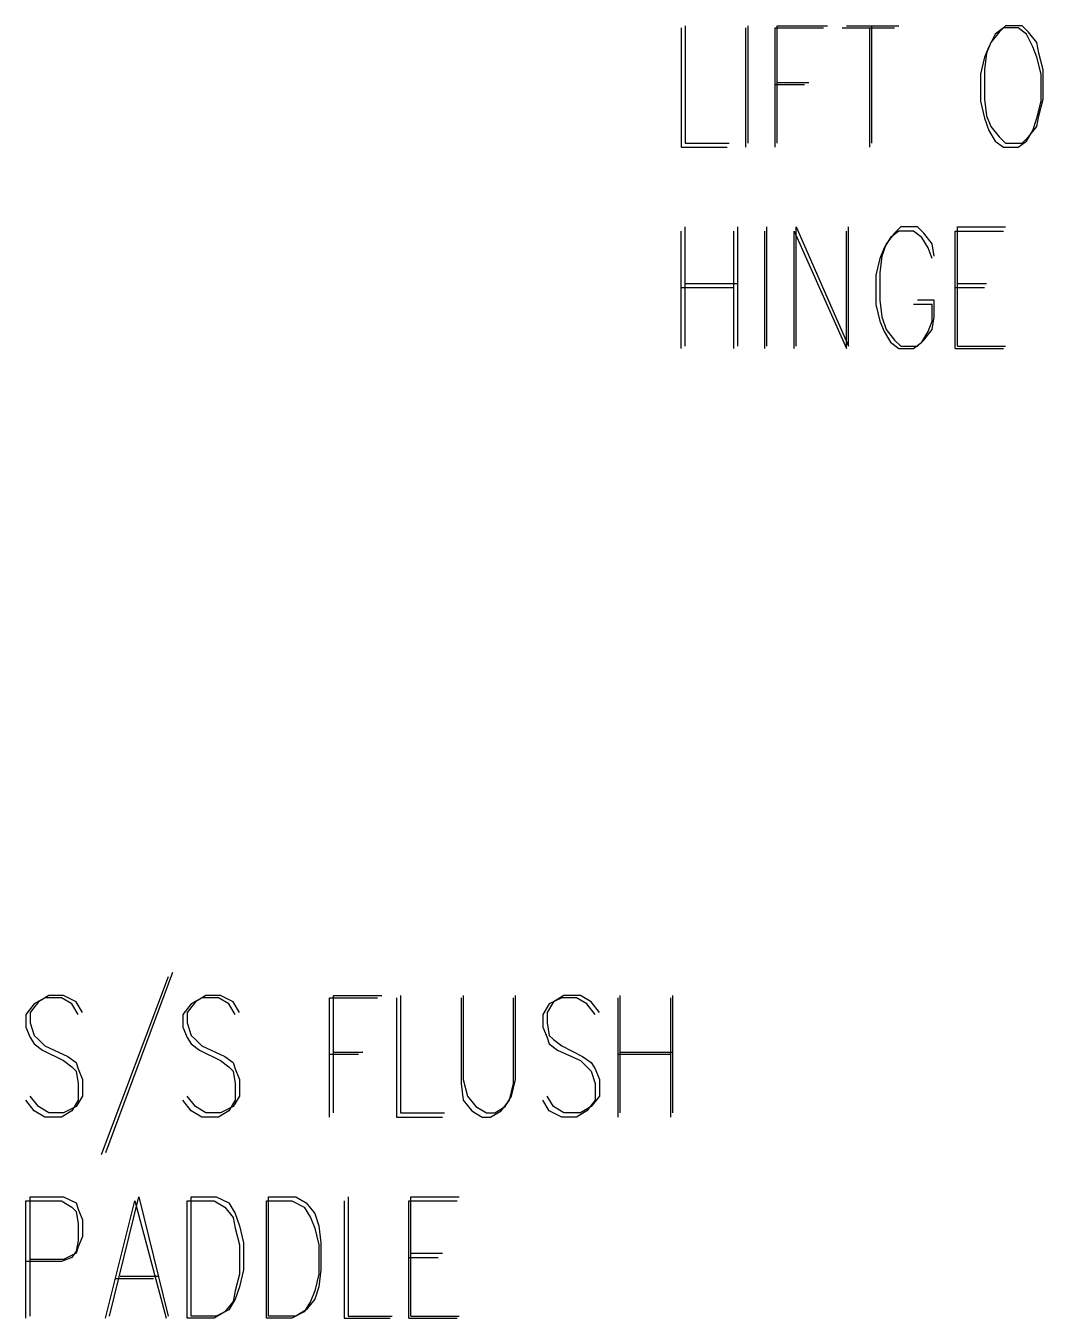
# Model space of a CAD drawing. Header units: metres. Extents: x 14 to 601, y -779 to -12.
# Drawn here: x 103.1 to 161.4, y -389.4 to -315.3 of the extents above; entities that cross this region are included whole.
import ezdxf

# ---------------------------------------------------------------- set-up
doc = ezdxf.new("R2010")
doc.units = ezdxf.units.M

msp = doc.modelspace()

# ---------------------------------------------------------------- linework, layer by layer
for p, q in [((140.92, -315.32), (140.92, -322.04)), ((144.52, -322.04), (144.52, -315.32)), ((146.2, -322.04), (146.2, -315.32)), ((146.2, -315.32), (149.08, -315.32)), ((150.16, -315.32), (153.16, -315.32)), ((151.6, -315.32), (151.6, -322.04)), ((159.28, -315.32), (158.92, -315.68)), ((160.24, -315.32), (159.28, -315.32)), ((160.6, -315.68), (160.24, -315.32)), ((140.68, -315.44), (140.68, -322.28)), ((144.4, -322.28), (144.4, -315.44)), ((146.08, -322.28), (146.08, -315.44)), ((146.08, -315.44), (148.84, -315.44)), ((149.92, -315.44), (152.92, -315.44)), ((151.48, -315.44), (151.48, -322.28)), ((158.68, -315.8), (158.32, -316.52)), ((158.92, -315.68), (158.44, -316.28)), ((159.16, -315.44), (158.68, -315.8)), ((160, -315.44), (159.16, -315.44)), ((160.48, -315.8), (160, -315.44)), ((160.84, -316.52), (160.48, -315.8)), ((161.08, -316.28), (160.6, -315.68)), ((158.32, -316.52), (158.08, -317.12)), ((158.2, -316.88), (158.08, -317.84)), ((158.44, -316.28), (158.2, -316.88)), ((161.08, -317.12), (160.84, -316.52)), ((161.2, -316.88), (161.08, -316.28)), ((161.44, -317.84), (161.2, -316.88)), ((158.08, -317.12), (157.84, -318.08)), ((161.32, -318.08), (161.08, -317.12)), ((157.84, -318.08), (157.84, -319.64)), ((158.08, -317.84), (158.08, -319.52)), ((161.32, -319.64), (161.32, -318.08)), ((161.44, -319.52), (161.44, -317.84)), ((146.08, -318.68), (147.76, -318.68)), ((146.2, -318.56), (148, -318.56)), ((157.84, -319.64), (158.08, -320.6)), ((158.08, -319.52), (158.2, -320.48)), ((161.08, -320.6), (161.32, -319.64)), ((161.2, -320.48), (161.44, -319.52)), ((158.2, -320.48), (158.44, -321.08)), ((161.08, -321.08), (161.2, -320.48)), ((158.08, -320.6), (158.32, -321.32)), ((158.32, -321.32), (158.68, -321.92)), ((158.44, -321.08), (158.92, -321.68)), ((160.48, -321.92), (160.84, -321.32)), ((160.6, -321.68), (161.08, -321.08)), ((160.84, -321.32), (161.08, -320.6)), ((140.92, -322.04), (143.44, -322.04)), ((158.68, -321.92), (159.16, -322.28)), ((158.92, -321.68), (159.28, -322.04)), ((159.28, -322.04), (160.24, -322.04)), ((160, -322.28), (160.48, -321.92)), ((160.24, -322.04), (160.6, -321.68)), ((140.68, -322.28), (143.32, -322.28)), ((159.16, -322.28), (160, -322.28)), ((140.68, -333.8), (140.68, -327.08)), ((140.92, -333.68), (140.92, -326.84)), ((143.68, -327.08), (143.68, -333.8)), ((143.92, -326.84), (143.92, -333.68)), ((145.48, -333.8), (145.48, -327.08)), ((145.6, -333.68), (145.6, -326.84)), ((147.16, -333.8), (147.16, -327.08)), ((147.16, -327.08), (150.16, -333.8)), ((147.28, -333.68), (147.28, -326.84)), ((147.28, -326.84), (150.28, -333.68)), ((150.16, -333.8), (150.16, -327.08)), ((150.28, -333.68), (150.28, -326.84)), ((152.92, -327.2), (152.44, -327.8)), ((153.16, -327.08), (152.68, -327.44)), ((153.28, -326.84), (152.92, -327.2)), ((154, -327.08), (153.16, -327.08)), ((154.24, -326.84), (153.28, -326.84)), ((154.48, -327.44), (154, -327.08)), ((154.6, -327.2), (154.24, -326.84)), ((155.08, -327.8), (154.6, -327.2)), ((156.4, -333.8), (156.4, -327.08)), ((156.4, -327.08), (159.16, -327.08)), ((156.52, -333.68), (156.52, -326.84)), ((156.52, -326.84), (159.28, -326.84)), ((152.44, -327.8), (152.2, -328.52)), ((152.68, -327.44), (152.32, -328.04)), ((154.84, -328.04), (154.48, -327.44)), ((155.2, -328.52), (155.08, -327.8)), ((152.08, -328.64), (151.84, -329.6)), ((152.32, -328.04), (152.08, -328.64)), ((152.2, -328.52), (152.08, -329.48)), ((155.08, -328.64), (154.84, -328.04)), ((140.92, -330.08), (143.92, -330.08)), ((151.84, -329.6), (151.84, -331.28)), ((152.08, -329.48), (152.08, -331.04)), ((156.52, -330.08), (158.2, -330.08)), ((140.68, -330.32), (143.68, -330.32)), ((156.4, -330.32), (158.08, -330.32)), ((151.84, -331.28), (152.08, -332.24)), ((152.08, -331.04), (152.2, -332)), ((155.08, -331.28), (154, -331.28)), ((155.2, -331.04), (154.24, -331.04)), ((155.08, -332.24), (155.08, -331.28)), ((155.2, -332), (155.2, -331.04)), ((152.08, -332.24), (152.32, -332.84)), ((152.2, -332), (152.44, -332.72)), ((154.84, -332.84), (155.08, -332.24)), ((155.08, -332.72), (155.2, -332)), ((152.32, -332.84), (152.68, -333.44)), ((152.44, -332.72), (152.92, -333.32)), ((154.48, -333.44), (154.84, -332.84)), ((154.6, -333.32), (155.08, -332.72)), ((152.68, -333.44), (153.16, -333.8)), ((152.92, -333.32), (153.28, -333.68)), ((153.16, -333.8), (154, -333.8)), ((153.28, -333.68), (154.24, -333.68)), ((154, -333.8), (154.48, -333.44)), ((154.24, -333.68), (154.6, -333.32)), ((156.4, -333.8), (159.16, -333.8)), ((156.52, -333.68), (159.28, -333.68)), ((111.28, -369.8), (107.44, -380)), ((111.52, -369.56), (107.68, -379.88)), ((104.44, -370.88), (103.84, -371.24)), ((105.28, -370.88), (104.44, -370.88)), ((106, -371.24), (105.28, -370.88)), ((113.44, -370.88), (112.84, -371.24)), ((114.28, -370.88), (113.44, -370.88)), ((115, -371.24), (114.28, -370.88)), ((120.76, -377.6), (120.76, -370.88)), ((120.76, -370.88), (123.52, -370.88)), ((124.6, -370.88), (124.6, -377.6)), ((128.2, -370.88), (128.2, -375.68)), ((131.2, -375.68), (131.2, -370.88)), ((133.96, -370.88), (133.36, -371.24)), ((134.92, -370.88), (133.96, -370.88)), ((135.52, -371.24), (134.92, -370.88)), ((137.2, -377.6), (137.2, -370.88)), ((140.2, -370.88), (140.2, -377.6)), ((103.6, -371.36), (103.12, -371.96)), ((103.84, -371.24), (103.36, -371.84)), ((104.2, -371), (103.6, -371.36)), ((105.16, -371), (104.2, -371)), ((105.76, -371.36), (105.16, -371)), ((106.12, -371.96), (105.76, -371.36)), ((106.36, -371.84), (106, -371.24)), ((112.6, -371.36), (112.12, -371.96)), ((112.84, -371.24), (112.36, -371.84)), ((113.2, -371), (112.6, -371.36)), ((114.16, -371), (113.2, -371)), ((114.76, -371.36), (114.16, -371)), ((115.12, -371.96), (114.76, -371.36)), ((115.36, -371.84), (115, -371.24)), ((120.52, -377.84), (120.52, -371)), ((120.52, -371), (123.28, -371)), ((124.36, -371), (124.36, -377.84)), ((128.08, -371), (128.08, -375.92)), ((131.08, -375.92), (131.08, -371)), ((133.12, -371.36), (132.76, -371.96)), ((133.36, -371.24), (133, -371.84)), ((133.84, -371), (133.12, -371.36)), ((134.68, -371), (133.84, -371)), ((135.28, -371.36), (134.68, -371)), ((135.76, -371.96), (135.28, -371.36)), ((136, -371.84), (135.52, -371.24)), ((137.08, -377.84), (137.08, -371)), ((140.08, -371), (140.08, -377.84)), ((103.12, -371.96), (103.12, -372.68)), ((103.36, -371.84), (103.36, -372.44)), ((112.12, -371.96), (112.12, -372.68)), ((112.36, -371.84), (112.36, -372.44)), ((132.76, -371.96), (132.76, -372.68)), ((133, -371.84), (133, -372.44)), ((103.12, -372.68), (103.36, -373.28)), ((103.36, -372.44), (103.6, -373.16)), ((103.6, -373.16), (103.84, -373.4)), ((112.12, -372.68), (112.36, -373.28)), ((112.36, -372.44), (112.6, -373.16)), ((112.6, -373.16), (112.84, -373.4)), ((132.76, -372.68), (133, -373.28)), ((133, -372.44), (133.12, -373.16)), ((133.12, -373.16), (133.36, -373.4)), ((103.36, -373.28), (103.6, -373.64)), ((103.6, -373.64), (104.08, -374)), ((103.84, -373.4), (104.2, -373.76)), ((104.2, -373.76), (105.52, -374.36)), ((112.36, -373.28), (112.6, -373.64)), ((112.6, -373.64), (113.08, -374)), ((112.84, -373.4), (113.2, -373.76)), ((113.2, -373.76), (114.52, -374.36)), ((133, -373.28), (133.12, -373.64)), ((133.12, -373.64), (133.6, -374)), ((133.36, -373.4), (133.84, -373.76)), ((133.84, -373.76), (135.04, -374.36)), ((104.08, -374), (105.28, -374.6)), ((105.28, -374.6), (105.76, -374.96)), ((105.52, -374.36), (106, -374.72)), ((113.08, -374), (114.28, -374.6)), ((114.28, -374.6), (114.76, -374.96)), ((114.52, -374.36), (115, -374.72)), ((120.52, -374.24), (122.2, -374.24)), ((120.76, -374.12), (122.44, -374.12)), ((133.6, -374), (134.92, -374.6)), ((134.92, -374.6), (135.28, -374.96)), ((135.04, -374.36), (135.52, -374.72)), ((137.08, -374.24), (140.08, -374.24)), ((137.2, -374.12), (140.2, -374.12)), ((105.76, -374.96), (106, -375.2)), ((106, -374.72), (106.12, -375.08)), ((106, -375.2), (106.12, -375.92)), ((106.12, -375.08), (106.36, -375.68)), ((114.76, -374.96), (115, -375.2)), ((115, -374.72), (115.12, -375.08)), ((115, -375.2), (115.12, -375.92)), ((115.12, -375.08), (115.36, -375.68)), ((135.28, -374.96), (135.52, -375.2)), ((135.52, -374.72), (135.76, -375.08)), ((135.52, -375.2), (135.76, -375.92)), ((135.76, -375.08), (136, -375.68)), ((106.12, -375.92), (106.12, -376.88)), ((106.36, -375.68), (106.36, -376.64)), ((115.12, -375.92), (115.12, -376.88)), ((115.36, -375.68), (115.36, -376.64)), ((128.08, -375.92), (128.2, -376.88)), ((128.2, -375.68), (128.44, -376.64)), ((130.84, -376.88), (131.08, -375.92)), ((130.96, -376.64), (131.2, -375.68)), ((135.76, -375.92), (135.76, -376.88)), ((136, -375.68), (136, -376.64)), ((103.84, -377.24), (103.36, -376.64)), ((106.36, -376.64), (106, -377.24)), ((112.84, -377.24), (112.36, -376.64)), ((115.36, -376.64), (115, -377.24)), ((128.44, -376.64), (128.92, -377.24)), ((130.6, -377.24), (130.96, -376.64)), ((133.36, -377.24), (133, -376.64)), ((136, -376.64), (135.52, -377.24)), ((103.6, -377.48), (103.12, -376.88)), ((104.2, -377.84), (103.6, -377.48)), ((104.44, -377.6), (103.84, -377.24)), ((105.28, -377.6), (104.44, -377.6)), ((105.76, -377.48), (105.16, -377.84)), ((106, -377.24), (105.28, -377.6)), ((106.12, -376.88), (105.76, -377.48)), ((112.6, -377.48), (112.12, -376.88)), ((113.2, -377.84), (112.6, -377.48)), ((113.44, -377.6), (112.84, -377.24)), ((114.28, -377.6), (113.44, -377.6)), ((114.76, -377.48), (114.16, -377.84)), ((115, -377.24), (114.28, -377.6)), ((115.12, -376.88), (114.76, -377.48)), ((124.6, -377.6), (127.12, -377.6)), ((128.2, -376.88), (128.68, -377.48)), ((128.68, -377.48), (129.28, -377.84)), ((128.92, -377.24), (129.52, -377.6)), ((129.52, -377.6), (130, -377.6)), ((129.76, -377.84), (130.36, -377.48)), ((130, -377.6), (130.6, -377.24)), ((130.36, -377.48), (130.84, -376.88)), ((133.12, -377.48), (132.76, -376.88)), ((133.84, -377.84), (133.12, -377.48)), ((133.96, -377.6), (133.36, -377.24)), ((134.92, -377.6), (133.96, -377.6)), ((135.28, -377.48), (134.68, -377.84)), ((135.52, -377.24), (134.92, -377.6)), ((135.76, -376.88), (135.28, -377.48)), ((105.16, -377.84), (104.2, -377.84)), ((114.16, -377.84), (113.2, -377.84)), ((124.36, -377.84), (127, -377.84)), ((129.28, -377.84), (129.76, -377.84)), ((134.68, -377.84), (133.84, -377.84)), ((103.12, -389.36), (103.12, -382.64)), ((103.12, -382.64), (105.16, -382.64)), ((103.36, -389.24), (103.36, -382.4)), ((103.36, -382.4), (105.28, -382.4)), ((105.16, -382.64), (105.76, -383)), ((105.28, -382.4), (106, -382.76)), ((106, -382.76), (106.12, -383.12)), ((107.68, -389.36), (109.36, -382.64)), ((107.92, -389.24), (109.6, -382.4)), ((109.36, -382.64), (111.16, -389.36)), ((109.6, -382.4), (111.28, -389.24)), ((112.36, -389.36), (112.36, -382.64)), ((112.36, -382.64), (113.92, -382.64)), ((112.6, -389.24), (112.6, -382.4)), ((112.6, -382.4), (114.04, -382.4)), ((113.92, -382.64), (114.52, -383)), ((114.04, -382.4), (114.76, -382.76)), ((114.76, -382.76), (115.12, -383.36)), ((116.92, -389.36), (116.92, -382.64)), ((116.92, -382.64), (118.36, -382.64)), ((117.04, -389.24), (117.04, -382.4)), ((117.04, -382.4), (118.6, -382.4)), ((118.36, -382.64), (119.08, -383)), ((118.6, -382.4), (119.2, -382.76)), ((119.2, -382.76), (119.68, -383.36)), ((121.36, -382.64), (121.36, -389.36)), ((121.6, -382.4), (121.6, -389.24)), ((125.08, -389.36), (125.08, -382.64)), ((125.08, -382.64), (127.84, -382.64)), ((125.2, -389.24), (125.2, -382.4)), ((125.2, -382.4), (127.96, -382.4)), ((105.76, -383), (106, -383.24)), ((106, -383.24), (106.12, -383.96)), ((106.12, -383.12), (106.36, -383.72)), ((114.52, -383), (115, -383.6)), ((115.12, -383.36), (115.36, -384.08)), ((119.08, -383), (119.44, -383.6)), ((119.68, -383.36), (119.92, -384.08)), ((106.12, -383.96), (106.12, -384.92)), ((106.36, -383.72), (106.36, -384.68)), ((115, -383.6), (115.12, -384.2)), ((115.12, -384.2), (115.36, -385.16)), ((115.36, -384.08), (115.6, -385.04)), ((119.44, -383.6), (119.68, -384.2)), ((119.68, -384.2), (119.92, -385.16)), ((119.92, -384.08), (120.04, -385.04)), ((106.12, -384.92), (106, -385.52)), ((106.36, -384.68), (106.12, -385.28)), ((106, -385.64), (105.28, -386)), ((106, -385.52), (105.76, -385.88)), ((106.12, -385.28), (106, -385.64)), ((115.36, -385.16), (115.36, -386.84)), ((115.6, -385.04), (115.6, -386.6)), ((119.92, -385.16), (119.92, -386.84)), ((120.04, -385.04), (120.04, -386.6)), ((125.2, -385.64), (127, -385.64)), ((105.16, -386.12), (103.12, -386.12)), ((105.28, -386), (103.36, -386)), ((105.76, -385.88), (105.16, -386.12)), ((125.08, -385.88), (126.76, -385.88)), ((108.28, -387.08), (110.44, -387.08)), ((108.52, -386.96), (110.68, -386.96)), ((115.36, -386.84), (115.12, -387.8)), ((115.6, -386.6), (115.36, -387.56)), ((119.92, -386.84), (119.68, -387.8)), ((120.04, -386.6), (119.92, -387.56)), ((115.12, -387.8), (115, -388.4)), ((115.36, -387.56), (115.12, -388.28)), ((119.68, -387.8), (119.44, -388.4)), ((119.92, -387.56), (119.68, -388.28)), ((115, -388.4), (114.52, -389)), ((115.12, -388.28), (114.76, -388.88)), ((119.44, -388.4), (119.08, -389)), ((119.68, -388.28), (119.2, -388.88)), ((113.92, -389.36), (112.36, -389.36)), ((114.04, -389.24), (112.6, -389.24)), ((114.52, -389), (113.92, -389.36)), ((114.76, -388.88), (114.04, -389.24)), ((118.36, -389.36), (116.92, -389.36)), ((118.6, -389.24), (117.04, -389.24)), ((119.08, -389), (118.36, -389.36)), ((119.2, -388.88), (118.6, -389.24)), ((121.36, -389.36), (124, -389.36)), ((121.6, -389.24), (124.12, -389.24)), ((125.08, -389.36), (127.84, -389.36)), ((125.2, -389.24), (127.96, -389.24))]:
    msp.add_line(p, q)

doc.saveas('drawing.dxf')
